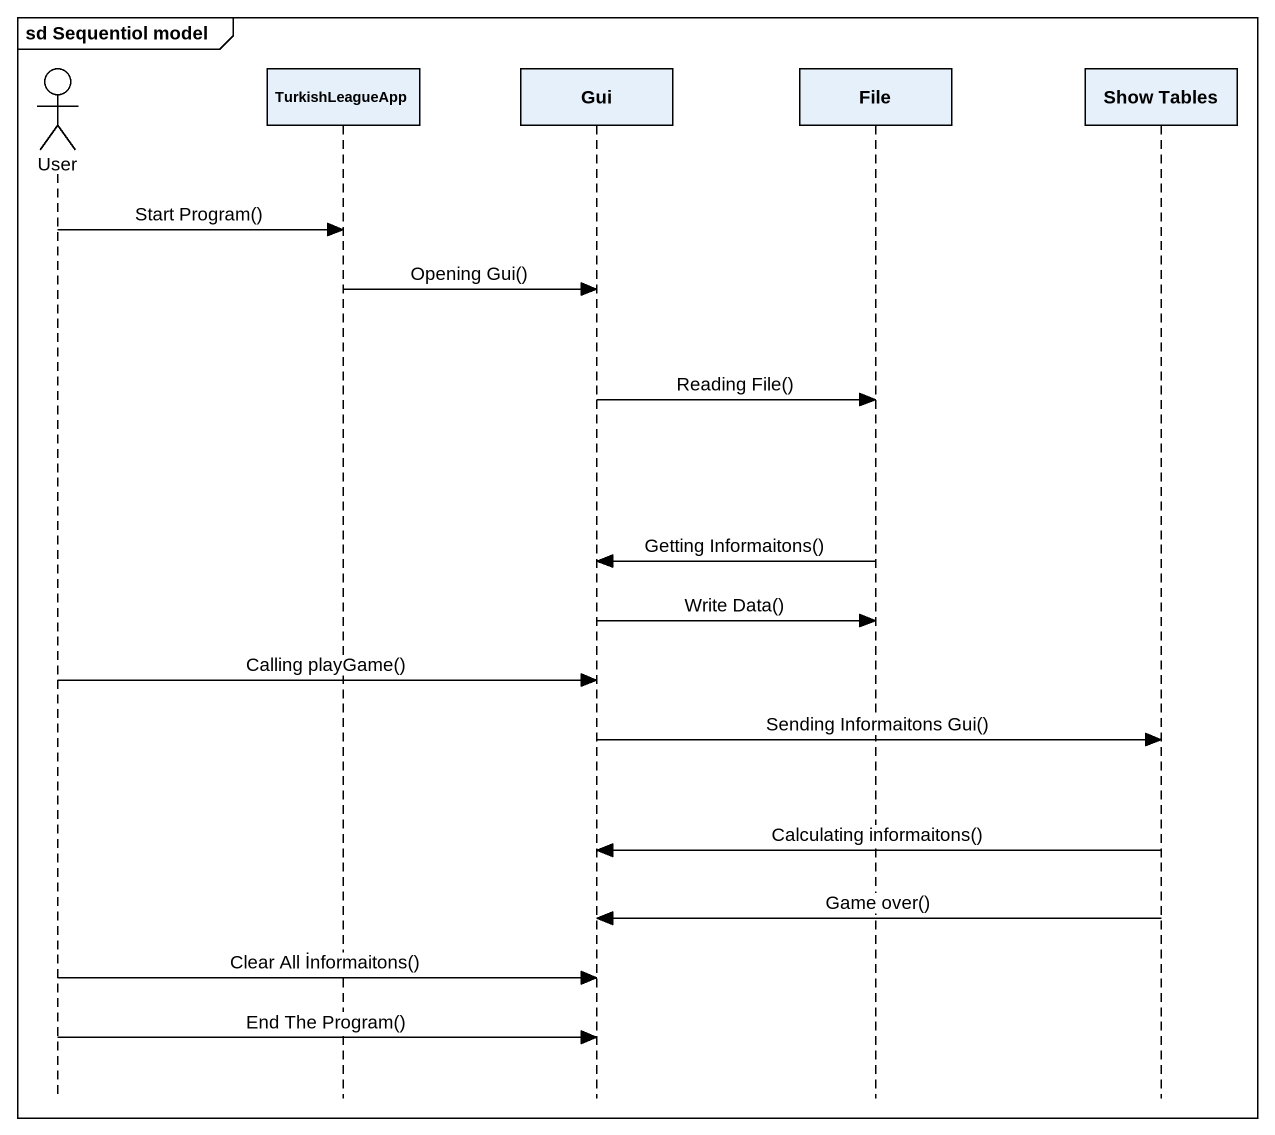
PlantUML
@startuml
mainframe sd Sequentiol model
hide footbox
actor User
participant TurkishLeagueApp
participant Gui
participant "File" as File_
participant "Show Tables" as Show_Tables

User -> TurkishLeagueApp : Start Program()
TurkishLeagueApp -> Gui : Opening Gui()
Gui -> File_ : Reading File()
File_ -> Gui : Getting Informaitons()
Gui -> File_ : Write Data()
User -> Gui : Calling playGame()
Gui -> Show_Tables : Sending Informaitons Gui()
Show_Tables -> Gui : Calculating informaitons()
Show_Tables -> Gui : Game over()
User -> Gui : Clear All İnformaitons()
User -> Gui : End The Program()
@enduml
